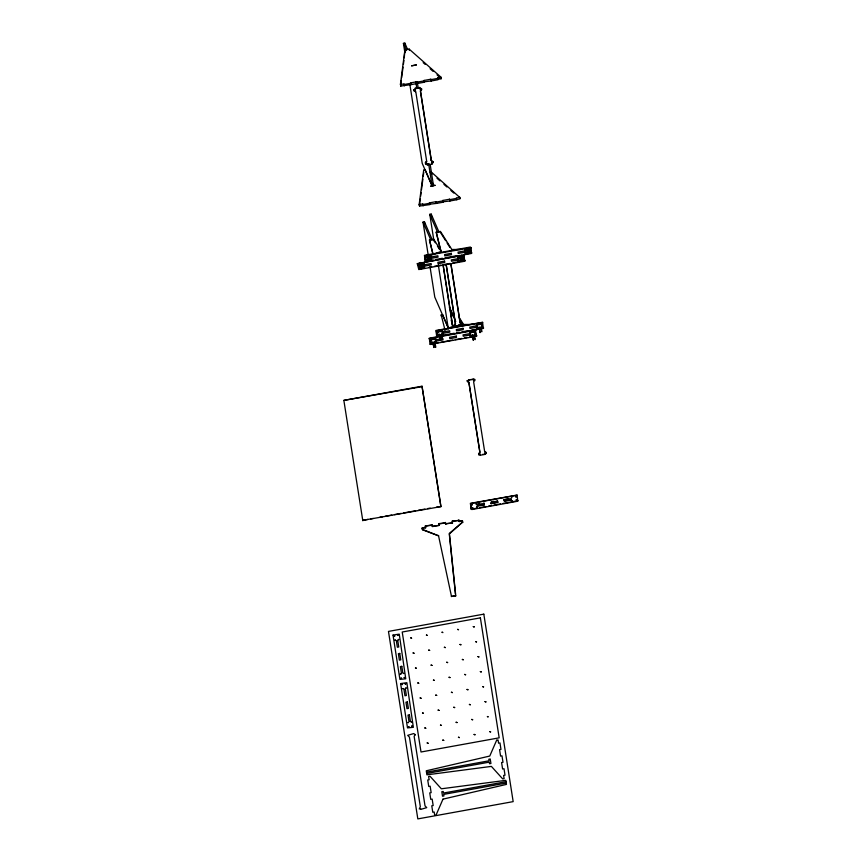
<?xml version="1.0" encoding="UTF-8"?>
<svg xmlns="http://www.w3.org/2000/svg" width="862" height="862" viewBox="0 0 862 862"><rect width="100%" height="100%" fill="white"/><g stroke="black" fill="none" stroke-linecap="round" stroke-linejoin="round"><path stroke-width="1.29" d="M437.562 78L437.95 79.757L431.237 80.974L430.838 79.218L424.126 80.435L424.513 82.192L417.79 83.409L417.402 81.653L410.678 82.871L411.066 84.627L400.808 86.049L400.421 84.282L404.924 49.845L409.138 49.08L440.751 76.977L441.139 78.744L437.777 79.347L437.562 78L440.924 77.386M400.625 85.64L401.326 80.338M401.67 77.688L403.05 67.096M403.405 64.445L403.922 60.469M404.267 57.819L404.924 49.845M456.741 199.747L459.92 198.723L459.715 197.376L456.354 197.991L456.741 199.747L450.018 200.965L449.63 199.208L442.906 200.426L443.294 202.182L436.581 203.4L436.183 201.643L429.47 202.861L429.858 204.617L419.589 206.04L419.201 204.272L423.705 169.836L425.117 169.577L432.034 185.492L430.569 186.203L435.256 185.352L433.446 185.244L432.379 182.787M419.417 205.619L420.279 199.003M420.624 196.353L421.152 192.377M421.496 189.726L422.876 179.134M423.22 176.484L423.748 172.508M425.85 260.809L425.128 256.682M425.117 256.833L430.795 255.594M426.205 260.884L431.517 259.731L430.935 255.745M475.921 330.178L475.382 329.812L476.503 336.223L430.106 344.391L429.308 338.173L483.237 328.444L482.623 322.28L435.946 330.458L436.668 336.202L439.728 335.878M435.569 338.292L430.203 339.38L430.784 343.539M436.84 331.795L442.421 330.534L443.197 334.822M458.509 261.391L457.862 257.307M436.463 342.602L435.935 338.518M458.498 261.358L464.262 260.087L463.508 256.186L457.873 257.339M417.283 263.675L463.939 255.217L464.758 261.229L418.803 269.558L417.283 263.675L471.503 253.45L471.061 247.696L424.6 255.777L425.537 261.779M470.835 252.771L470.253 248.407L464.618 249.56M482.569 327.732L477.171 328.702L476.32 324.758L482.138 323.584M475.145 331.127L475.932 335.458M418.361 264.699L419.234 268.675L424.632 267.705L424.039 263.341L418.76 264.16M464.661 249.42L465.34 253.697M470.975 252.544L465.329 253.665M436.506 342.462L430.968 343.636M469.618 332.333L474.908 331.148L469.984 332.042M429.427 164.222L427.078 164.642L431.948 164.211L431.56 162.444L433.144 162.606L431.248 160.418L420.344 90.822L421.432 88.549L420.031 88.808L419.816 87.45L415.128 88.301L415.516 90.068L413.932 89.907L415.516 90.068M431.42 160.828L420.527 91.243L421.723 89.637L421.432 88.549M425.354 162.875L426.55 161.269L425.354 162.875L425.645 163.963L427.046 163.705L425.645 163.963M450.772 263.503L460.028 322.593L461.924 324.769L454.425 326.127L454.134 325.049L455.33 323.444L446.085 264.354M454.425 326.127L455.513 323.853L446.257 264.763M474.693 379.377L473.281 379.636L474.693 379.377L474.973 380.465L473.604 381.661L484.67 451.666L486.297 452.755L484.67 451.666M478.895 454.791L478.615 453.714L479.811 452.108L468.906 382.512L479.983 452.518L478.895 454.791L480.306 454.543L480.403 455.211L485.101 454.36L484.81 453.283L486.394 453.434L484.994 453.692M443.111 334.919L437.702 335.857L436.84 331.913M482.58 327.765L482.181 323.703M475.91 335.415L470.555 336.514M455.448 594.133L449.253 533.47L462.657 522.07L449.425 533.89L455.761 595.868L451.354 596.224M471.245 330.168L483.647 328.023M432.379 254.829L441.042 251.435L436.204 232.169L440.428 231.404L451.828 249.484L461.116 249.474M444.113 329.823L452.776 326.429L451.171 320.007M424.837 224.325L424.697 224.185M471.105 247.814L470.383 247.038L424.427 255.367L425.365 261.369M464.758 254.225L471.902 252.911M452.765 262.953L464.984 260.281L465.157 260.809M482.666 322.399L436.344 330.771L437.109 336.352M475.565 330.221L429.028 338.669M430.397 339.229L435.429 338.26M471.072 508.774L471.783 509.55L517.739 501.221L517.135 495.068L470.361 503.333L471.255 509.065L476.858 508.181M517.168 495.176L470.846 503.548L471.245 509.183M503.117 503.43L518.137 500.682M404.871 52.582L403.427 43.359L404.838 43.1L407.446 49.102M400.421 84.282L403.955 84.088L404.343 85.844M404.138 84.498L410.862 83.28M417.574 82.062L424.298 80.845M431.022 79.627L437.745 78.41M417.79 83.409L411.066 84.627M424.126 80.435L424.33 81.782L431.237 80.974M421.615 88.958L420.203 89.217L419.999 87.859L415.128 88.301M419.201 204.272L422.746 204.078L423.134 205.835M422.919 204.488L429.642 203.27M436.366 202.053L443.09 200.835M449.813 199.618L456.526 198.4M429.47 202.861L429.675 204.208L436.581 203.4M442.906 200.426L443.122 201.773L450.018 200.965M433.898 240.649L429.782 214.336L431.183 214.078L439.124 232.331M428.188 255.001L423.037 222.116L424.449 221.857L432.379 240.11M432.896 254.139L429.459 239.948L433.683 239.183L440.805 250.476M431.14 256.984L437.864 255.766L438.079 257.113L431.356 258.331M464.747 250.896L458.024 252.113L458.239 253.46L464.963 252.243M426.679 261.121L433.241 259.936M435.87 259.462L442.432 258.266M445.061 257.792L456.882 255.658M424.406 264.763L431.119 263.546L431.334 264.893L424.61 266.11M458.013 258.675L451.289 259.893L451.505 261.24L458.218 260.022M419.934 268.901L422.563 268.427M429.125 267.242L431.754 266.767M434.383 266.283L440.945 265.097M443.574 264.623L450.136 263.438M441.419 316.289L441.204 314.932L442.615 314.684L448.434 328.077M454.242 325.717L455.653 325.47L455.933 326.547M458.703 324.909L460.34 324.618L460.62 325.696M457.108 326.342L459.457 325.911M442.184 330.523L437.26 331.407M481.653 323.369L476.729 324.263M442.885 331.978L449.608 330.76L449.813 332.107L443.09 333.325M476.492 325.879L469.768 327.107L469.984 328.454L476.708 327.237M442.357 335.404L454.177 333.26M456.806 332.786L459.424 332.312M462.054 331.838L468.616 330.642M436.14 339.757L442.863 338.54L443.079 339.887L436.355 341.104M469.747 333.659L463.034 334.876L463.239 336.234L469.962 335.016M435.622 343.184L438.241 342.71M440.87 342.236L452.69 340.091M455.319 339.617L461.881 338.421M464.51 337.947L467.129 337.473M469.758 336.999L472.387 336.525M362.816 520.777L343.852 400.377L422.014 386.208L440.978 506.608L362.643 520.368L367.945 519.398M422.197 386.629L343.852 400.377M468.486 379.808L473.357 379.377L468.486 379.808L468.766 380.896L467.182 380.745L468.594 380.487M478.712 454.382L480.306 454.543M482.569 454.382L485.101 454.36M370.595 518.924L373.235 518.439M379.862 517.243L382.512 516.758M385.163 516.284L391.79 515.077M394.43 514.603L401.056 513.407M403.707 512.922L415.635 510.767M418.275 510.282L424.901 509.086M427.552 508.602L430.203 508.117M436.829 506.921L440.978 506.608M484.315 504.884L483.927 503.128L484.315 504.884L477.602 506.102L477.203 504.345L479.444 503.936M491.771 501.706L494.012 501.296M505.218 499.27L508.58 498.656M477.203 504.345L484.11 503.537M497.546 501.102L490.834 502.32L491.038 503.667L497.762 502.449L497.374 500.693L497.762 502.449M504.27 499.885L510.994 498.667L511.209 500.014L504.485 501.231L504.098 499.475L504.485 501.231M477.419 505.692L484.142 504.475M497.579 502.04L491.038 503.667M504.302 500.822L511.209 500.014M479.487 507.707L486.049 506.522M488.679 506.048L491.308 505.574M493.926 505.089L500.499 503.904M425.472 527.415L422.111 528.018L425.656 527.824L425.268 526.068L431.981 524.85L432.379 526.607L439.092 525.389L438.704 523.633L445.611 522.825L438.887 524.042M452.151 521.198L459.047 520.389L452.151 521.198L452.539 522.954L445.643 523.762L452.539 522.954M425.268 526.068L432.164 525.26M439.092 525.389L432.196 526.197L431.981 524.85M462.441 520.713L459.08 521.327L462.441 520.713L462.829 522.48M452.852 596.17L455.761 595.868M426.496 772.136L489.066 760.801L488.819 759.228L490.219 758.969L490.931 763.473L489.519 763.721L489.271 762.148L426.712 773.483M506.037 781.705L443.467 793.04L443.219 791.467L441.818 791.715L442.518 796.219L443.93 795.96L443.682 794.387L506.253 783.052M474.186 324.457L463.573 324.478L459.295 317.69M430.127 344.121L430.547 344.541M423.565 529.839L438.639 535.841L422.499 529.785L422.111 528.018M470.447 336.514L469.574 332.42M415.656 91.674L414.04 90.585L415.84 92.083L426.733 161.679M431.248 160.418L433.036 161.927M460.028 322.593L461.816 324.101M467.182 380.745L469.09 382.922M423.177 62.635L425.16 64.381M430.095 68.734L433.058 71.352M437.012 74.843L441.139 78.744M430.892 171.689L459.715 197.376M430.116 172.163L432.088 173.909M437.023 178.262L439.986 180.88M443.941 184.371L446.904 186.979M450.858 190.47L453.821 193.088M440.633 232.751L445.622 240.66M447.044 242.922L449.899 247.437M433.898 240.53L435.321 242.793M437.454 246.176L439.598 249.571M460.933 321.3L463.066 324.694M403.427 43.359L406.562 50.556M459.92 198.723L459.532 196.967M433.144 162.606L432.864 161.517M431.614 184.953L422.218 163.338L409.827 84.228M429.782 214.336L437.713 232.589M476.901 335.684L476.503 336.223M423.037 222.116L430.978 240.369M461.924 324.769L461.644 323.681M449.35 306.904L455.707 321.515M449.458 307.572L453.692 317.324M448.014 327.528L434.782 297.099L430.041 266.843M480.403 455.211L480.123 454.134M462.452 260.108L461.623 255.109L462.194 259.074M429.729 259.484L428.931 254.409L429.459 258.438M422.865 266.8C424.104 269.289 421.292 257.652 422.455 264.839M440.924 251.499L436.204 232.169M429.459 239.948L433.015 254.075M441.204 314.932L445.072 330.351M481.384 330.782C482.903 335.49 479.994 321.677 481.104 329.403M438.467 535.431L451.537 596.633M474.499 337.893C476.147 344.617 473.658 330.2 474.251 336.471M441.775 337.268C443.424 343.97 440.913 329.586 441.516 335.846M434.901 344.326C436.754 353.42 434.717 339.057 434.62 342.419M468.54 249.204C470.436 259.117 468.637 245.368 468.378 247.997M440.751 76.977L440.956 78.323M430.838 79.218L431.054 80.565M449.63 199.208L449.845 200.555M486.114 452.345L486.394 453.434M473.173 378.957L473.464 380.045M450.955 263.912L460.2 323.002M468.669 380.217L468.766 380.896M467.366 381.155L467.473 381.823M431.733 162.853L431.948 164.211M417.402 81.653L417.607 83M436.183 201.643L436.398 202.99M417.23 81.739L418.264 88.333M430.235 164.804L433.543 185.912M415.829 81.998L416.852 88.581M428.629 163.748L432.142 186.17M443.187 265.13L452.841 326.838M409.138 49.08L409.353 50.427M443.003 264.72L452.669 326.429M426.873 163.295L427.261 165.051M413.932 89.907L414.213 90.995M425.117 169.577L425.225 170.256M477.386 504.755L477.602 506.102M404.838 43.1L405.248 45.74M431.183 214.078L431.593 216.707M438.284 264.666L448.359 329.004M442.615 314.684L442.712 315.352M403.955 84.088L404.17 85.435M422.746 204.078L422.951 205.425M424.449 221.857L424.858 224.486M400.593 84.691L400.808 86.049M419.385 204.682L419.589 206.04M458.875 519.98L459.263 521.736M445.428 522.415L445.816 524.171M422.014 386.208L440.805 506.199M438.704 523.633L438.92 524.98M425.44 526.477L425.656 527.824M422.294 528.438L422.499 529.785M414.019 387.857L414.029 387.835M431.205 216.513L431.743 216.437L431.205 216.513M420.43 262.565L421.443 267.985L420.473 262.501M427.175 254.786L428.188 260.205L427.293 254.84M432.875 342.063L433.888 347.472L432.875 342.063M439.62 334.284L440.633 339.693L439.62 334.284M459.899 255.421L460.922 260.83L459.942 255.346M466.644 247.642L467.657 253.051L466.762 247.685M472.344 334.909L473.367 340.328L472.344 334.909M479.089 327.129L480.102 332.549L479.089 327.129M394.397 635.962L394.947 636.005L394.408 635.93M395.044 640.089L395.593 640.132L395.055 640.057M397.608 635.38L398.147 635.456L397.619 635.316M398.255 639.507L398.794 639.582L398.266 639.442M418.813 264.817L419.363 264.893L418.835 264.742M419.298 267.888L424.05 267.339L423.598 264.052L419.298 264.839L419.309 267.856M400.356 674.019L400.905 674.019L400.356 674.019M401.002 678.146L401.552 678.178L401.013 678.103M401.994 684.482L402.543 684.514L402.004 684.439M423.113 264.041L423.673 264.041L423.113 264.041M402.64 688.598L403.19 688.609L402.64 688.598M403.567 673.437L404.116 673.481L403.567 673.405M404.203 677.564L404.763 677.564L404.203 677.564M425.559 257.038L426.108 257.081L425.559 257.005M405.205 683.9L405.754 683.9L405.205 683.9M426.043 260.108L430.784 259.559L430.332 256.273L426.033 257.059L426.054 260.044M405.851 688.027L406.401 688.059L405.851 687.984M429.858 256.262L430.407 256.262L429.858 256.262M407.952 722.528L408.502 722.604L407.974 722.464M408.599 726.655L409.138 726.731L408.62 726.591M411.152 721.947L411.702 722.022L411.174 721.882M430.558 339.811L431.108 339.843L430.569 339.768M411.799 726.073L412.359 726.073L411.799 726.073M431.043 342.882L431.593 342.925L431.043 342.85M434.857 339.025L435.407 339.1L434.879 338.96M435.342 342.106L435.892 342.139L435.342 342.074M437.303 332.032L437.842 332.107L437.314 331.956M437.777 335.102L438.327 335.178L437.799 335.038M441.603 331.245L442.152 331.288L441.603 331.213M442.077 334.327L442.626 334.402L442.098 334.251M458.476 257.63L459.026 257.673L458.487 257.598M458.961 260.701L459.511 260.712L458.961 260.701M462.775 256.854L463.314 256.93L462.797 256.779M463.26 259.925L463.81 259.925L463.26 259.925M465.211 249.851L465.76 249.926L465.232 249.786M465.695 252.922L466.245 252.965L465.706 252.889M469.51 249.075L470.059 249.107L469.521 249.032M469.995 252.146L470.533 252.221L470.016 252.081M470.221 332.624L470.771 332.624L470.221 332.624M470.695 335.695L471.245 335.738L470.706 335.663M474.52 331.848L475.07 331.881L474.52 331.805M474.994 334.919L475.544 334.919L470.803 335.781L470.318 332.71L474.617 331.935L475.102 335.006M476.955 324.845L477.505 324.888L476.966 324.812M477.44 327.916L477.99 327.926L477.44 327.916M471.783 504.766L472.333 504.766L471.783 504.766M472.268 507.837L472.818 507.847L472.268 507.837M481.255 324.069L481.793 324.144L481.276 323.993M481.739 327.14L482.289 327.183L481.739 327.107M476.083 503.99L476.632 504.022L476.083 503.947M476.567 507.061L477.117 507.061L476.567 507.061M511.435 497.579L511.985 497.622L511.446 497.546M511.92 500.65L512.47 500.725L511.942 500.585M515.735 496.803L516.295 496.803L515.735 496.803M516.219 499.874L516.769 499.917L516.23 499.841M393.029 635.068L399.903 679.396L405.754 678.803L399.257 634.173L393.029 635.068M410.775 637.945L411.659 638.246L410.829 637.837M400.625 683.577L407.5 727.905L413.351 727.312L406.853 682.682L400.625 683.577M413.124 652.943L414.008 653.245L413.124 652.943M415.473 667.942L416.357 668.244L415.473 667.942M426.41 635.111L427.283 635.413L426.464 635.003M417.822 682.941L418.706 683.243L417.822 682.941M428.748 650.11L429.632 650.411L428.748 650.11M420.171 697.94L421.055 698.242L420.171 697.94M431.097 665.108L431.981 665.41L431.097 665.108M442.034 632.277L442.917 632.579L442.098 632.169M422.52 712.939L423.393 713.24L422.52 712.939M433.446 680.107L434.329 680.409L433.446 680.107M444.383 647.276L445.266 647.577L444.383 647.276M424.858 727.937L425.742 728.239L424.858 727.937M435.795 695.106L436.678 695.408L435.795 695.106M446.731 662.275L447.615 662.576L446.731 662.275M427.207 742.936L428.091 743.238L427.207 742.936M457.668 629.443L458.552 629.745L457.733 629.335M438.144 710.105L439.027 710.407L438.144 710.105M449.08 677.273L449.964 677.575L449.08 677.273M460.017 644.442L460.901 644.744L460.017 644.442M440.493 725.104L441.376 725.405L440.493 725.104M451.429 692.272L452.313 692.574L451.429 692.272M462.366 659.441L463.25 659.742L462.366 659.441M442.842 740.102L443.725 740.404L442.842 740.102M473.303 626.609L474.186 626.911L473.303 626.609M453.778 707.271L454.662 707.573L453.778 707.271M464.715 674.44L465.599 674.741L464.715 674.44M475.652 641.608L476.535 641.91L475.652 641.608M456.127 722.27L457.011 722.572L456.127 722.27M467.064 689.438L467.947 689.74L467.064 689.438M478.001 656.607L478.884 656.909L478.001 656.607M458.476 737.269L459.36 737.57L458.476 737.269M469.413 704.437L470.296 704.739L469.413 704.437M480.349 671.606L481.233 671.907L480.349 671.606M471.762 719.436L472.645 719.738L471.762 719.436M482.698 686.605L483.571 686.906L482.698 686.605M474.111 734.435L474.994 734.736L474.111 734.435M485.037 701.603L485.92 701.905L485.037 701.603M487.386 716.602L488.269 716.904L487.45 716.494M489.735 731.601L490.618 731.903L489.735 731.601M442.982 799.139L436.097 814.967L434.685 815.226L434.179 811.993L432.778 812.252L431.765 805.798L433.177 805.55L432.164 799.096L430.752 799.354L429.75 792.9L431.151 792.652L430.149 786.198L428.737 786.456L427.724 780.002L429.136 779.754L428.629 776.522L430.041 776.274L441.355 788.795L505.822 780.347L506.457 784.398L442.982 799.139M496.652 740.221L489.767 756.049L426.281 770.79L426.916 774.841L491.383 766.393L502.708 778.914L504.119 778.666L503.613 775.434L505.013 775.186L504.011 768.732L502.6 768.99L501.587 762.536L502.999 762.288L501.986 755.834L500.585 756.093L499.572 749.638L500.973 749.39L499.971 742.936L498.559 743.195L498.053 739.962L496.652 740.221M415.322 734.661L414.126 736.267L425.02 805.862L426.744 807.629L420.753 809.407L420.645 808.728L419.234 808.987L420.333 806.713L409.428 737.118L407.704 735.351L413.695 733.562L415.322 734.661M416.292 64.952L411.605 65.803L416.292 64.952M469.801 249.129L465.502 249.905L465.986 252.975L470.286 252.2L469.801 249.129M451.311 253.331L444.587 254.549L444.792 255.895L451.516 254.678L451.311 253.331M463.066 256.908L458.767 257.684L459.252 260.755L463.54 259.979L463.066 256.908M444.566 261.111L437.842 262.328L438.058 263.675L444.781 262.457L444.566 261.111M441.883 331.31L437.584 332.085L438.068 335.156L442.368 334.381L441.883 331.31M481.362 324.155L477.063 324.931L477.537 328.002L481.836 327.226L481.362 324.155M463.045 328.325L456.321 329.543L456.537 330.889L463.26 329.672L463.045 328.325M435.148 339.078L430.849 339.865L431.334 342.936L435.633 342.16L435.148 339.078M456.31 336.094L449.587 337.322L449.802 338.669L456.515 337.451L456.31 336.094M483.819 614.143L388.471 631.415L417.822 818.9L513.17 801.628L483.819 614.143M480.382 617.849L402.22 632.008L421.012 751.998L499.173 737.84L480.382 617.849M397.759 640.531L396.348 640.789L397.36 647.233L398.772 646.985L397.759 640.531M399.774 653.428L398.373 653.687L399.375 660.13L400.787 659.883L399.774 653.428M401.8 666.326L400.388 666.585L401.401 673.039L402.802 672.78L401.8 666.326M405.355 689.04L403.944 689.298L404.957 695.753L406.368 695.494L405.355 689.04M407.37 701.948L405.97 702.196L406.972 708.65L408.383 708.392L407.37 701.948M409.396 714.846L407.985 715.094L408.997 721.548L410.398 721.289L409.396 714.846"/></g></svg>
